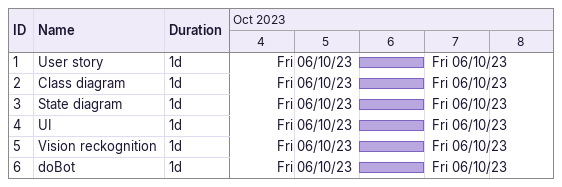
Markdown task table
| ID | Task | Duration | Start | Finish |
|---|---|---|---|---|
| 1 | User story | 1d | 2023-10-06 | 2023-10-06 |
| 2 | Class diagram | 1d | 2023-10-06 | 2023-10-06 |
| 3 | State diagram | 1d | 2023-10-06 | 2023-10-06 |
| 4 | UI | 1d | 2023-10-06 | 2023-10-06 |
| 5 | Vision reckognition | 1d | 2023-10-06 | 2023-10-06 |
| 6 | doBot | 1d | 2023-10-06 | 2023-10-06 |
